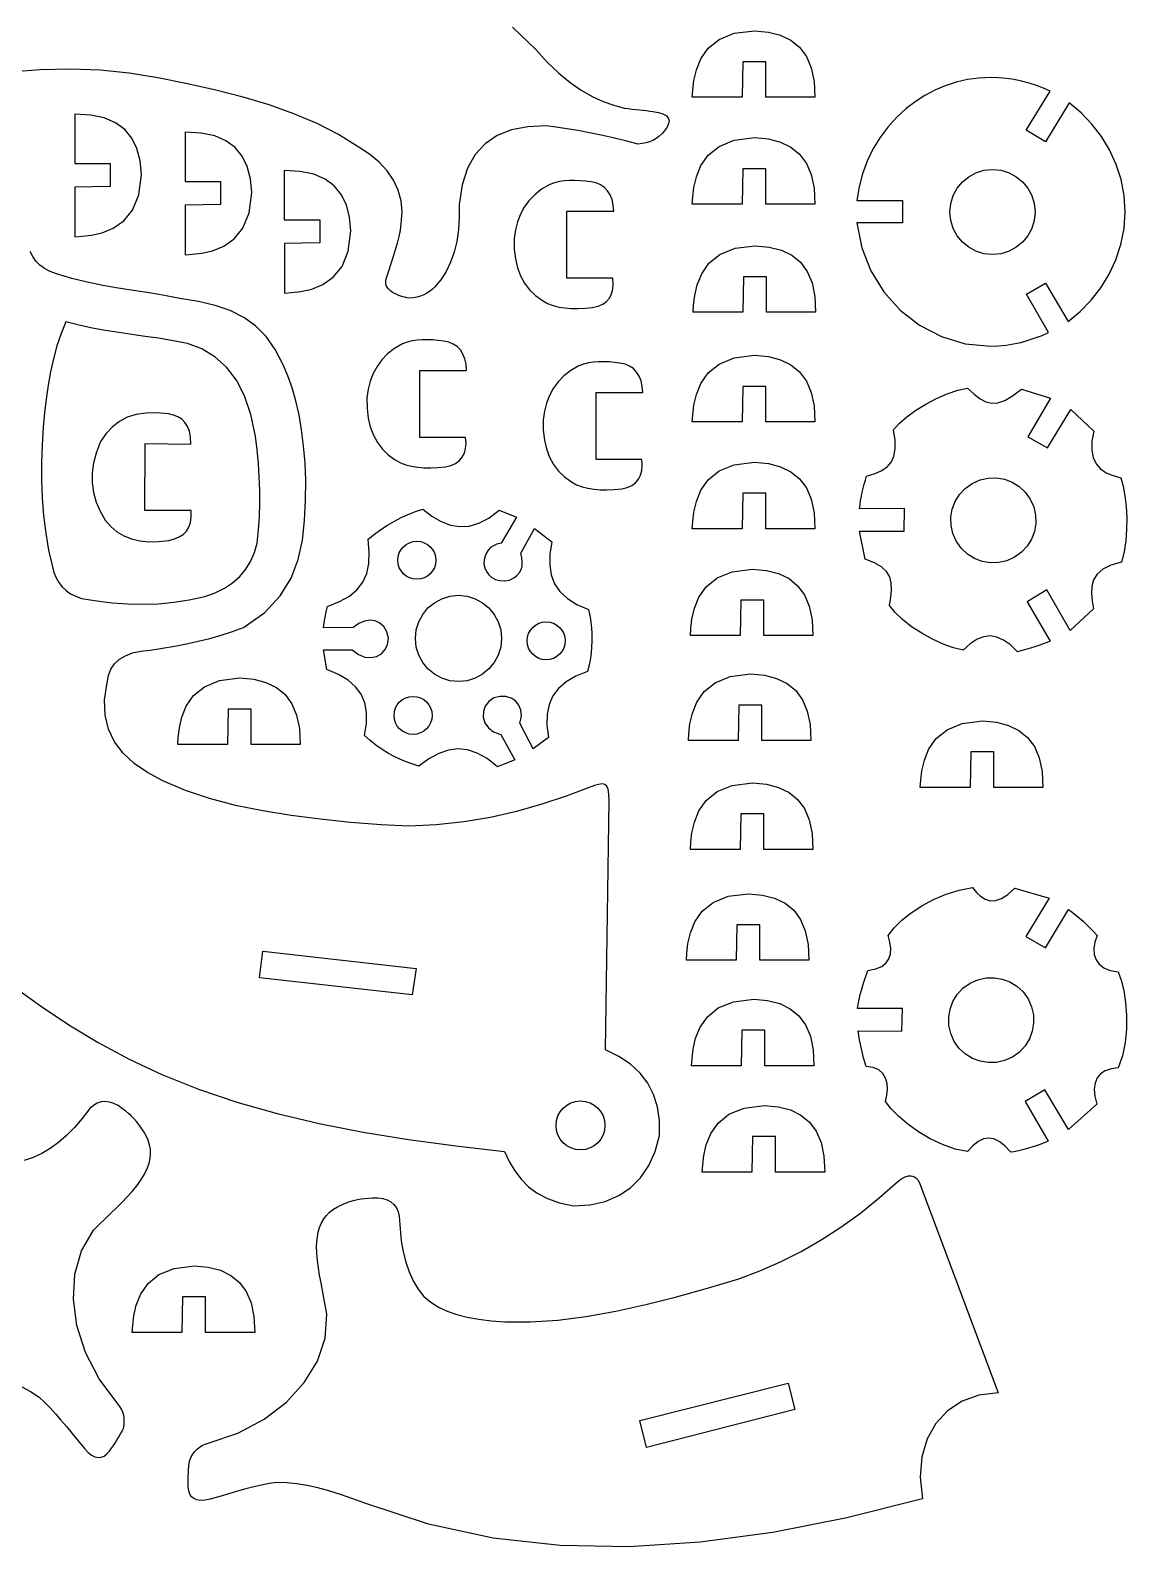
# Model space of a CAD drawing. Extents: x -16 to 199, y -147 to 150.
# Drawn here: x 77.3 to 199.3, y -147.4 to 21.3 of the extents above; entities that cross this region are included whole.
import ezdxf

# ---------------------------------------------------------------- set-up
doc = ezdxf.new("R2010")
doc.units = 0
doc.header["$MEASUREMENT"] = 0
doc.layers.add('CAMADA_1', color=7, linetype='CONTINUOUS')

msp = doc.modelspace()

# ---------------------------------------------------------------- linework, layer by layer
at = {"layer": 'CAMADA_1', "color": 250}
for points in [[(130.94591, 21.70332), (133.53181, 19.21869), (134.8164, 17.78837), (136.08598, 16.5661), (137.34036, 15.53592), (138.57973, 14.68149), (139.80371, 13.98666), (141.01249, 13.43509), (142.20607, 13.01101), (143.38445, 12.69808), (143.81366, 12.63918), (144.23983, 12.58712), (144.65954, 12.53943), (145.06937, 12.49516), (145.46666, 12.45241), (145.84799, 12.40947), (146.21013, 12.36463), (146.54985, 12.31656), (147.18084, 12.217), (147.6775, 12.06861), (148.03945, 11.87082), (148.26669, 11.62363), (148.35903, 11.32628), (148.31647, 10.97915), (148.13863, 10.58129), (147.82532, 10.1327), (147.54298, 9.81312), (147.23822, 9.53344), (146.91047, 9.29347), (146.56011, 9.09359), (146.18733, 8.93361), (145.79175, 8.81334), (145.37356, 8.73316), (144.93257, 8.69288), (143.52353, 9.04799), (142.14793, 9.37707), (140.8071, 9.6786), (139.50199, 9.95068), (138.23374, 10.19217), (137.0033, 10.40117), (135.81162, 10.57635), (134.65984, 10.716), (132.63273, 10.6191), (130.82222, 10.26494), (129.23762, 9.63984), (127.8871, 8.7305), (126.7794, 7.52324), (125.92364, 6.00457), (125.32799, 4.16081), (125.00157, 1.97866), (125.00974, 0.52478), (124.92196, -0.84721), (124.73557, -2.13522), (124.44848, -3.33697), (124.05803, -4.45056), (123.56194, -5.47409), (122.95774, -6.40509), (122.24315, -7.24166), (121.98646, -7.48429), (121.70545, -7.70773), (121.39841, -7.90856), (121.06344, -8.08317), (120.69864, -8.22776), (120.30249, -8.33872), (119.87309, -8.41244), (119.40873, -8.44512), (119.18206, -8.40731), (118.95672, -8.35886), (118.73195, -8.29939), (118.50699, -8.22814), (118.28089, -8.14454), (118.05308, -8.04802), (117.82242, -7.93782), (117.58834, -7.81356), (117.40138, -7.68683), (117.23608, -7.54851), (117.09529, -7.39537), (116.98262, -7.22475), (116.90073, -7.03323), (116.85304, -6.81796), (116.84278, -6.57609), (116.87299, -6.30458), (117.16179, -5.41804), (117.43786, -4.58698), (117.69702, -3.80076), (117.93395, -3.0495), (118.14409, -2.32294), (118.32288, -1.61082), (118.465, -0.90288), (118.56627, -0.18886), (118.65823, 1.13126), (118.53948, 2.38051), (118.21648, 3.55851), (117.69569, 4.66488), (116.98376, 5.69981), (116.08734, 6.66292), (115.01251, 7.55421), (113.7663, 8.37368), (111.57579, 9.73807), (109.18597, 10.96281), (106.61147, 12.05968), (103.86711, 13.04046), (100.96695, 13.91712), (97.92619, 14.70144), (94.75889, 15.40539), (91.48025, 16.04075), (88.29167, 16.56534), (85.04913, 16.89974), (81.74788, 17.03502), (78.38374, 16.96225), (74.95234, 16.6725)], [(75.37984, -84.9965), (78.40673, -87.20069), (81.55199, -89.30703), (84.83747, -91.29652), (88.28559, -93.14978), (91.91801, -94.84781), (95.99465, -96.46927), (100.27611, -97.90624), (104.75897, -99.1724), (109.43943, -100.28086), (114.31426, -101.24511), (119.37966, -102.07883), (124.6324, -102.79513), (130.06868, -103.40769), (130.58548, -104.52508), (131.18531, -105.55716), (131.88945, -106.49519), (132.71956, -107.33005), (133.69711, -108.05262), (134.84357, -108.65378), (136.18041, -109.1246), (137.7291, -109.45577), (139.57989, -109.33569), (141.25759, -108.95493), (142.75555, -108.32071), (144.06693, -107.44101), (145.1847, -106.32343), (146.1024, -104.97595), (146.81319, -103.4056), (147.31004, -101.62055), (147.30016, -99.97211), (147.07805, -98.45458), (146.64371, -97.06796), (145.99733, -95.81263), (145.13891, -94.68821), (144.06826, -93.6947), (142.78557, -92.83229), (141.29065, -92.10098), (141.68737, -64.3492), (141.65982, -63.63062), (141.57508, -63.10964), (141.42631, -62.76422), (141.20686, -62.57213), (140.91008, -62.51152), (140.52894, -62.56016), (140.05717, -62.69658), (139.48774, -62.89836), (136.895, -63.8685), (134.1875, -64.76568), (131.3793, -65.56216), (128.48427, -66.23058), (125.51647, -66.74358), (122.48977, -67.07342), (119.41804, -67.19293), (116.31534, -67.07456), (112.92612, -66.78462), (109.58554, -66.4411), (106.32058, -66.02443), (103.15708, -65.51523), (100.12164, -64.89374), (97.24067, -64.14058), (94.5402, -63.23637), (92.04721, -62.16154), (90.31479, -61.24954), (88.82842, -60.22924), (87.60159, -59.09), (86.6476, -57.82232), (85.97994, -56.41613), (85.61191, -54.86155), (85.55719, -53.14832), (85.82889, -51.26675), (85.97652, -50.44709), (86.25373, -49.73706), (86.65995, -49.134), (87.19575, -48.63525), (87.86056, -48.23796), (88.65495, -47.93966), (89.57835, -47.7375), (90.63133, -47.62882), (92.00503, -47.40025), (93.35232, -47.16199), (94.67548, -46.90663), (95.97717, -46.62619), (97.26005, -46.31345), (98.5264, -45.96062), (99.77907, -45.56029), (101.02034, -45.10467), (103.36399, -43.42564), (105.0947, -41.58568), (106.30804, -39.61329), (107.09901, -37.53697), (107.56299, -35.38484), (107.79517, -33.1854), (107.89074, -30.96715), (107.94527, -28.7584), (107.85464, -26.76948), (107.69922, -24.88867), (107.47882, -23.11616), (107.19363, -21.45157), (106.84346, -19.89528), (106.4285, -18.44691), (105.94875, -17.10665), (105.40421, -15.87469), (104.52907, -14.15462), (103.51542, -12.72202), (102.35224, -11.54687), (101.02946, -10.59915), (99.53625, -9.84865), (97.86235, -9.26535), (95.99731, -8.81923), (93.93049, -8.48027), (92.21251, -8.16259), (90.49453, -7.88006), (88.77655, -7.6114), (87.05857, -7.3359), (85.34059, -7.03228), (83.62261, -6.67926), (81.90482, -6.25632), (80.18684, -5.74199), (79.48346, -5.48663), (78.86976, -5.16534), (78.34365, -4.77945), (77.90342, -4.33029), (77.54679, -3.81957), (77.27186, -3.24881)], [(76.33554, -129.58), (77.32183, -130.13233), (78.25549, -130.75002), (78.88648, -131.32211), (79.49524, -131.936), (80.09298, -132.59112), (80.69072, -133.28709), (81.29967, -134.02391), (81.93104, -134.80082), (82.59566, -135.61763), (83.30474, -136.47415), (83.71514, -136.89652), (84.10445, -137.19919), (84.47438, -137.38634), (84.82664, -137.46196), (85.16351, -137.4308), (85.48651, -137.29685), (85.79735, -137.06429), (86.09831, -136.73787), (86.31567, -136.43121), (86.53303, -136.11581), (86.74697, -135.79509), (86.95369, -135.47209), (87.14958, -135.15004), (87.33141, -134.83236), (87.49519, -134.52209), (87.6375, -134.22246), (87.71046, -133.82194), (87.74086, -133.44118), (87.7287, -133.07866), (87.67341, -132.73305), (87.57518, -132.40283), (87.43344, -132.08686), (87.248, -131.78362), (87.01867, -131.49178), (87.01867, -131.49178), (87.01867, -131.49178), (84.95261, -128.69156), (83.4347, -125.76157), (82.47273, -122.7875), (82.07354, -119.85542), (82.24511, -117.05121), (82.99428, -114.46094), (84.32865, -112.17049), (86.25563, -110.26593), (86.86895, -109.66591), (87.47296, -109.06703), (88.05759, -108.46435), (88.61277, -107.8535), (89.12824, -107.22954), (89.59374, -106.5881), (89.9992, -105.92462), (90.33436, -105.23435), (90.51486, -104.69095), (90.62658, -104.16655), (90.66971, -103.65583), (90.6452, -103.15404), (90.55324, -102.65567), (90.3944, -102.15597), (90.16906, -101.64962), (89.87798, -101.13149), (89.63041, -100.75966), (89.37087, -100.4055), (89.09898, -100.06882), (88.81512, -99.74962), (88.5191, -99.4479), (88.21092, -99.16385), (87.89039, -98.89728), (87.55789, -98.64838), (87.05591, -98.30619), (86.56191, -98.0571), (86.07874, -97.90301), (85.60868, -97.84563), (85.15477, -97.88705), (84.71948, -98.02898), (84.30566, -98.27313), (83.91578, -98.62159), (83.0585, -99.7272), (82.1921, -100.72926), (81.31297, -101.62511), (80.4175, -102.41209), (79.50208, -103.08716), (78.56272, -103.64785), (77.59619, -104.0915), (76.59869, -104.41526)]]:
    msp.add_lwpolyline(points, dxfattribs=at)
for points in [[(156.48552, 13.89907), (150.95063, 13.89907), (151.00782, 14.69289), (151.12999, 15.74397), (151.40036, 16.94268), (151.90139, 18.17882), (152.71611, 19.34276), (153.92717, 20.32449), (155.61722, 21.01438), (157.86929, 21.30204), (159.4119, 21.15384), (160.76812, 20.80272), (161.93073, 20.23918), (162.89251, 19.45353), (163.64548, 18.43608), (164.18299, 17.17695), (164.49744, 15.66683), (164.58142, 13.89565), (159.11455, 13.89565), (159.11455, 17.84271), (156.55468, 17.84271), (156.48552, 13.89907), (156.48552, 13.89907)], [(174.76276, 12.63899), (173.68014, 11.64472), (172.69518, 10.55165), (171.81586, 9.36909), (171.04997, 8.1054), (170.40511, 6.7697), (169.88926, 5.37073), (169.51002, 3.91761), (169.27556, 2.4187), (174.34723, 2.4187), (174.34723, -0.08303), (169.27556, -0.08303), (169.80547, -2.84829), (170.81684, -5.42355), (172.25913, -7.75371), (174.08218, -9.78386), (176.23545, -11.45871), (178.66821, -12.72316), (181.33011, -13.5223), (184.17061, -13.80103), (185.01649, -13.77196), (185.85838, -13.68817), (186.69229, -13.55365), (187.51442, -13.37296), (188.32059, -13.15009), (189.107, -12.8896), (189.86966, -12.59567), (190.60439, -12.27267), (188.13268, -8.01439), (190.24358, -6.79364), (192.77704, -11.04717), (194.12015, -9.94631), (195.34128, -8.69307), (196.42257, -7.30341), (197.34673, -5.79253), (198.09609, -4.1762), (198.65317, -2.47038), (199.0003, -0.69027), (199.12, 1.14817), (199.00372, 2.97388), (198.66609, 4.74012), (198.12326, 6.43188), (197.39119, 8.03472), (196.48641, 9.53382), (195.42488, 10.91455), (194.22275, 12.16209), (192.89636, 13.26181), (190.25479, 8.93247), (188.119, 10.23568), (190.76038, 14.56502), (190.01349, 14.89638), (189.23354, 15.19468), (188.42642, 15.45631), (187.59745, 15.67804), (186.75195, 15.85645), (185.89543, 15.98793), (185.03321, 16.06944), (184.17061, 16.09737), (182.8503, 16.03695), (181.56115, 15.85911), (180.30867, 15.56955), (179.09742, 15.17378), (177.93215, 14.67731), (176.81818, 14.08565), (175.76007, 13.40431), (174.76276, 12.63899), (174.76276, 12.63899)], [(82.23523, 3.90659), (82.23523, -1.6283), (83.02886, -1.57111), (84.08013, -1.44875), (85.27865, -1.17838), (86.51498, -0.67735), (87.67892, 0.13718), (88.66065, 1.34824), (89.35035, 3.03829), (89.6382, 5.29017), (89.48981, 6.83278), (89.13869, 8.18919), (88.57515, 9.3518), (87.7895, 10.31339), (86.77205, 11.06655), (85.51311, 11.60406), (84.0028, 11.91851), (82.23181, 12.00249), (82.23181, 6.53562), (86.17887, 6.53562), (86.17887, 3.97575), (82.23523, 3.90659), (82.23523, 3.90659)], [(94.52044, 1.90076), (94.52044, -3.63394), (95.31426, -3.57675), (96.36534, -3.45458), (97.56405, -3.18421), (98.80019, -2.68299), (99.96413, -1.86846), (100.94586, -0.6574), (101.63556, 1.03246), (101.92341, 3.28453), (101.77502, 4.82714), (101.42409, 6.18336), (100.86055, 7.34616), (100.07471, 8.30775), (99.05726, 9.06091), (97.79832, 9.59842), (96.28801, 9.91268), (94.51702, 9.99666), (94.51702, 4.52979), (98.46408, 4.52979), (98.46408, 1.96992), (94.52044, 1.90076), (94.52044, 1.90076)], [(156.48552, 2.00602), (150.95063, 2.00602), (151.00782, 2.79965), (151.12999, 3.85092), (151.40036, 5.04944), (151.90139, 6.28577), (152.71611, 7.44952), (153.92717, 8.43144), (155.61722, 9.12114), (157.86929, 9.40899), (159.4119, 9.2606), (160.76812, 8.90948), (161.93073, 8.34594), (162.89251, 7.56029), (163.64548, 6.54284), (164.18299, 5.2839), (164.49744, 3.77359), (164.58142, 2.00241), (159.11455, 2.00241), (159.11455, 5.94966), (156.55468, 5.94966), (156.48552, 2.00602), (156.48552, 2.00602)], [(105.55203, -2.36132), (105.55203, -7.89621), (106.34585, -7.83902), (107.39693, -7.71666), (108.59564, -7.44648), (109.83178, -6.94526), (110.99572, -6.13054), (111.97745, -4.91967), (112.66715, -3.22962), (112.955, -0.97755), (112.80661, 0.56487), (112.45568, 1.92128), (111.89214, 3.08389), (111.10649, 4.04548), (110.08904, 4.79864), (108.82991, 5.33615), (107.3196, 5.6506), (105.54861, 5.73439), (105.54861, 0.26771), (109.49567, 0.26771), (109.49567, -2.29216), (105.55203, -2.36132), (105.55203, -2.36132)], [(184.357, 5.86492), (185.31137, 5.76878), (186.20038, 5.49271), (187.00484, 5.05609), (187.70575, 4.47773), (188.28411, 3.77663), (188.72073, 2.97217), (188.9968, 2.08335), (189.09294, 1.12898), (188.9968, 0.17461), (188.72073, -0.71402), (188.28411, -1.51848), (187.70575, -2.21958), (187.00484, -2.79775), (186.20038, -3.23456), (185.31137, -3.51063), (184.357, -3.60677), (183.40263, -3.51063), (182.51362, -3.23456), (181.70916, -2.79775), (181.00825, -2.21958), (180.42989, -1.51848), (179.99327, -0.71402), (179.7172, 0.17461), (179.62106, 1.12898), (179.7172, 2.08335), (179.99327, 2.97217), (180.42989, 3.77663), (181.00825, 4.47773), (181.70916, 5.05609), (182.51362, 5.49271), (183.40263, 5.76878), (184.357, 5.86492), (184.357, 5.86492)], [(142.10575, -6.24872), (137.00235, -6.24872), (137.00235, 1.20745), (142.20911, 1.22265), (142.15002, 1.89962), (142.01569, 2.5061), (141.8065, 3.03886), (141.5234, 3.49429), (141.16715, 3.86935), (140.73813, 4.16005), (140.2371, 4.36335), (139.66501, 4.47583), (139.05321, 4.55544), (138.45262, 4.61187), (137.86286, 4.64037), (137.28412, 4.63619), (136.7164, 4.5942), (136.1597, 4.51003), (135.61402, 4.37874), (135.07917, 4.1952), (134.18503, 3.6594), (133.41952, 3.05653), (132.77542, 2.38944), (132.24475, 1.66117), (131.82067, 0.87419), (131.49539, 0.03135), (131.26131, -0.8645), (131.11102, -1.81108), (131.13344, -2.98927), (131.26188, -4.07531), (131.49691, -5.07091), (131.83796, -5.97702), (132.2856, -6.79497), (132.83926, -7.52666), (133.49932, -8.17285), (134.26559, -8.73544), (134.84262, -9.04381), (135.44815, -9.27846), (136.0856, -9.44585), (136.75801, -9.55206), (137.46842, -9.60336), (138.22006, -9.60583), (139.01578, -9.56574), (139.85881, -9.48917), (140.467, -9.35389), (140.98152, -9.13121), (141.40256, -8.82626), (141.73012, -8.44436), (141.9642, -7.99045), (142.1048, -7.46985), (142.15192, -6.8875), (142.10575, -6.24872), (142.10575, -6.24872)], [(156.57577, -10.02497), (151.04088, -10.02497), (151.09807, -9.23115), (151.22024, -8.18007), (151.49061, -6.98136), (151.99183, -5.74522), (152.80636, -4.58128), (154.01742, -3.59955), (155.70747, -2.90966), (157.95954, -2.622), (159.50215, -2.7702), (160.85837, -3.12132), (162.02117, -3.68486), (162.98276, -4.47051), (163.73592, -5.48796), (164.27343, -6.74709), (164.58769, -8.25721), (164.67167, -10.02839), (159.2048, -10.02839), (159.2048, -6.08133), (156.64493, -6.08133), (156.57577, -10.02497), (156.57577, -10.02497)], [(79.74129, -38.35511), (79.9178, -38.99636), (80.15929, -39.58023), (80.46557, -40.10634), (80.83664, -40.57469), (81.27269, -40.98547), (81.77353, -41.33868), (82.33935, -41.63413), (82.96996, -41.87201), (84.68528, -42.14048), (86.40041, -42.3415), (88.11554, -42.46652), (89.83086, -42.50642), (91.54618, -42.45265), (93.26131, -42.29647), (94.97663, -42.02895), (96.69195, -41.64135), (97.84867, -41.22943), (98.88284, -40.72156), (99.79465, -40.11869), (100.58372, -39.42158), (101.25043, -38.6308), (101.7944, -37.74692), (102.2162, -36.7707), (102.51526, -35.7029), (102.67809, -34.24351), (102.78012, -32.7769), (102.82534, -31.30307), (102.81793, -29.82202), (102.76169, -28.33375), (102.66118, -26.83826), (102.51982, -25.33574), (102.34217, -23.82581), (101.83487, -21.40977), (101.12199, -19.33098), (100.21208, -17.57519), (99.1135, -16.12891), (97.8348, -14.97789), (96.38434, -14.10864), (94.77048, -13.5071), (93.00196, -13.15959), (91.53174, -12.91905), (90.06152, -12.70549), (88.5913, -12.50295), (87.12108, -12.29471), (85.65086, -12.065), (84.18064, -11.79748), (82.71042, -11.47581), (81.2402, -11.08403), (80.70649, -12.40092), (80.25125, -13.77329), (79.86669, -15.19449), (79.54483, -16.65768), (79.27826, -18.1564), (79.059, -19.68343), (78.87926, -21.2325), (78.73125, -22.79677), (78.5954, -24.76118), (78.52643, -26.73794), (78.52795, -28.71831), (78.60433, -30.69317), (78.75975, -32.65321), (78.99839, -34.58969), (79.32405, -36.4933), (79.74129, -38.35511), (79.74129, -38.35511)], [(125.72414, -23.96774), (120.62074, -23.96774), (120.62074, -16.51138), (125.8275, -16.49599), (125.76841, -15.81921), (125.63389, -15.21273), (125.42489, -14.67997), (125.14179, -14.22435), (124.78535, -13.84948), (124.35652, -13.55859), (123.85549, -13.35529), (123.2834, -13.243), (122.6716, -13.16339), (122.07101, -13.10696), (121.48125, -13.07846), (120.90251, -13.08264), (120.33479, -13.12444), (119.77809, -13.20861), (119.23222, -13.34009), (118.69756, -13.52344), (117.80342, -14.05943), (117.03791, -14.6623), (116.39362, -15.3292), (115.86314, -16.05766), (115.43906, -16.84464), (115.11359, -17.68748), (114.87951, -18.58352), (114.72941, -19.52991), (114.75164, -20.7081), (114.88027, -21.79433), (115.1153, -22.78974), (115.45635, -23.69585), (115.9038, -24.51399), (116.45765, -25.24549), (117.11771, -25.89187), (117.88398, -26.45446), (118.46082, -26.76264), (119.06654, -26.99748), (119.70399, -27.16487), (120.3764, -27.27108), (121.08681, -27.32238), (121.83845, -27.32485), (122.63417, -27.28476), (123.4772, -27.208), (124.0852, -27.07291), (124.59972, -26.85023), (125.02076, -26.54528), (125.34832, -26.16319), (125.58259, -25.70928), (125.72319, -25.18868), (125.77031, -24.60633), (125.72414, -23.96774), (125.72414, -23.96774)], [(156.48552, -22.22069), (150.95063, -22.22069), (151.00782, -21.42687), (151.12999, -20.37579), (151.40036, -19.17708), (151.90139, -17.94094), (152.71611, -16.777), (153.92717, -15.79527), (155.61722, -15.10557), (157.86929, -14.81772), (159.4119, -14.96611), (160.76812, -15.31704), (161.93073, -15.88058), (162.89251, -16.66642), (163.64548, -17.68387), (164.18299, -18.94281), (164.49744, -20.45312), (164.58142, -22.22411), (159.11455, -22.22411), (159.11455, -18.27705), (156.55468, -18.27705), (156.48552, -22.22069), (156.48552, -22.22069)], [(145.33765, -26.41931), (140.23406, -26.41931), (140.23406, -18.96295), (145.44082, -18.94775), (145.38173, -18.27078), (145.2474, -17.6643), (145.0384, -17.13154), (144.7553, -16.67611), (144.39886, -16.30105), (143.96984, -16.01035), (143.469, -15.80705), (142.89672, -15.69457), (142.28511, -15.61496), (141.68433, -15.55853), (141.09457, -15.53003), (140.51583, -15.5344), (139.94811, -15.5762), (139.39141, -15.66037), (138.84573, -15.79185), (138.31107, -15.9752), (137.41674, -16.511), (136.65142, -17.11387), (136.00713, -17.78096), (135.47665, -18.50923), (135.05238, -19.29621), (134.7271, -20.13905), (134.49302, -21.03509), (134.34273, -21.98167), (134.36515, -23.15986), (134.49378, -24.2459), (134.72862, -25.2415), (135.06986, -26.14761), (135.51731, -26.96575), (136.07097, -27.69725), (136.73103, -28.34363), (137.49749, -28.90603), (138.07433, -29.2144), (138.67986, -29.44905), (139.3175, -29.61644), (139.98991, -29.72284), (140.70032, -29.77395), (141.45177, -29.77642), (142.24749, -29.73633), (143.09071, -29.65976), (143.69871, -29.52448), (144.21323, -29.3018), (144.63427, -28.99704), (144.96183, -28.61495), (145.19591, -28.16104), (145.33651, -27.64044), (145.38382, -27.05809), (145.33765, -26.41931), (145.33765, -26.41931)], [(190.41477, -40.92847), (188.22502, -42.24118), (190.77406, -46.62505), (190.43187, -46.76755), (189.99487, -46.93076), (189.4946, -47.10461), (188.9626, -47.27979), (188.4306, -47.44623), (187.93033, -47.59424), (187.49333, -47.71413), (187.15114, -47.79621), (186.34554, -47.04286), (185.57984, -46.49965), (184.84074, -46.1662), (184.11456, -46.04213), (183.38819, -46.12649), (182.64795, -46.4189), (181.88073, -46.91879), (181.07304, -47.62578), (180.01626, -47.38353), (178.86277, -46.96876), (177.66615, -46.41358), (176.4796, -45.75048), (175.35632, -45.01233), (174.34989, -44.23124), (173.51313, -43.44008), (172.89981, -42.67096), (173.05656, -41.73768), (173.13123, -40.89541), (173.09399, -40.13978), (172.91482, -39.46604), (172.56351, -38.86982), (172.01023, -38.34618), (171.22477, -37.89056), (170.17749, -37.49878), (169.55733, -34.3767), (174.52298, -34.39532), (174.57428, -31.87763), (169.56094, -31.88846), (169.61414, -31.4222), (169.68045, -30.9605), (169.75949, -30.50298), (169.85164, -30.04983), (169.95671, -29.60086), (170.0747, -29.15645), (170.2058, -28.71622), (170.34982, -28.28036), (171.28139, -27.97161), (172.04804, -27.61745), (172.65243, -27.19204), (173.09779, -26.66973), (173.38678, -26.02506), (173.52263, -25.23238), (173.508, -24.26604), (173.34612, -23.10039), (173.98281, -22.38789), (174.82527, -21.65487), (175.82676, -20.93059), (176.94073, -20.2445), (178.12063, -19.62586), (179.31972, -19.10393), (180.49145, -18.70797), (181.58927, -18.46762), (182.31165, -19.13927), (182.97684, -19.65455), (183.61752, -19.9975), (184.26637, -20.15254), (184.95569, -20.10352), (185.71816, -19.83486), (186.58646, -19.33079), (187.59327, -18.57573), (190.82308, -19.60097), (188.28848, -23.87958), (190.49153, -25.11895), (193.06907, -20.8468), (195.64528, -23.24137), (195.42602, -24.38422), (195.40379, -25.36424), (195.5651, -26.19226), (195.89627, -26.87968), (196.38343, -27.43714), (197.01309, -27.87547), (197.77119, -28.20569), (198.64443, -28.43882), (198.88763, -29.37039), (199.08162, -30.45035), (199.21747, -31.63899), (199.28625, -32.89698), (199.27941, -34.1848), (199.18764, -35.46274), (199.00239, -36.69166), (198.71454, -37.83166), (197.50804, -38.17157), (196.61504, -38.61636), (195.99583, -39.15805), (195.61051, -39.78828), (195.41937, -40.49926), (195.38251, -41.28301), (195.46003, -42.13117), (195.61184, -43.03576), (193.0077, -45.42539), (190.41477, -40.92847), (190.41477, -40.92847)], [(95.17727, -32.09499), (90.01269, -32.0967), (90.06152, -24.63293), (95.13528, -24.69069), (95.11134, -23.92328), (94.99164, -23.27272), (94.7834, -22.73046), (94.49327, -22.28833), (94.12866, -21.93721), (93.69603, -21.66912), (93.20298, -21.47513), (92.65616, -21.34669), (91.32939, -21.22034), (90.1284, -21.23915), (89.04483, -21.40331), (88.07051, -21.71282), (87.19746, -22.1673), (86.41732, -22.76713), (85.72192, -23.51212), (85.10328, -24.40246), (84.63303, -25.60193), (84.32276, -26.77043), (84.16886, -27.90834), (84.16772, -29.01661), (84.31611, -30.09581), (84.61023, -31.1467), (85.04666, -32.16985), (85.62217, -33.16602), (86.2391, -33.86275), (86.92937, -34.44282), (87.69488, -34.90509), (88.53734, -35.24842), (89.45846, -35.47148), (90.46052, -35.57275), (91.54485, -35.55147), (92.71373, -35.40593), (93.33389, -35.24785), (93.86494, -35.02878), (94.3065, -34.74264), (94.65914, -34.38335), (94.92248, -33.94502), (95.09652, -33.42157), (95.18145, -32.80692), (95.17727, -32.09499), (95.17727, -32.09499)], [(156.48552, -34.11393), (150.95063, -34.11393), (151.00782, -33.32011), (151.12999, -32.26903), (151.40036, -31.07032), (151.90139, -29.83418), (152.71611, -28.67024), (153.92717, -27.68851), (155.61722, -26.99862), (157.86929, -26.71096), (159.4119, -26.85935), (160.76812, -27.21028), (161.93073, -27.77382), (162.89251, -28.55947), (163.64548, -29.57692), (164.18299, -30.83605), (164.49744, -32.34617), (164.58142, -34.11735), (159.11455, -34.11735), (159.11455, -30.17029), (156.55468, -30.17029), (156.48552, -34.11393), (156.48552, -34.11393)], [(180.34477, -35.53361), (179.95261, -34.65809), (179.74912, -33.74989), (179.72689, -32.83466), (179.87927, -31.93881), (180.19885, -31.08818), (180.67879, -30.30861), (181.31187, -29.62651), (182.09144, -29.06772), (182.96677, -28.67556), (183.87516, -28.47207), (184.7902, -28.44984), (185.68605, -28.60203), (186.53687, -28.92161), (187.31625, -29.40155), (187.99835, -30.03482), (188.55733, -30.81439), (188.94949, -31.68972), (189.15298, -32.59811), (189.17521, -33.51315), (189.02283, -34.409), (188.70325, -35.25982), (188.22331, -36.0392), (187.59023, -36.7213), (186.81066, -37.28028), (185.93533, -37.67225), (185.02694, -37.87574), (184.1119, -37.89797), (183.21605, -37.74578), (182.36523, -37.4262), (181.58585, -36.94626), (180.90375, -36.31299), (180.34477, -35.53361), (180.34477, -35.53361)], [(113.20789, -45.09992), (109.91443, -45.14837), (109.98568, -44.54968), (110.08087, -43.95137), (110.19962, -43.35287), (110.34212, -42.75437), (111.68922, -42.21933), (112.78742, -41.60297), (113.64964, -40.88895), (114.28842, -40.06036), (114.71687, -39.10048), (114.94734, -37.99278), (114.99313, -36.72054), (114.86659, -35.26704), (115.5789, -34.71224), (116.30356, -34.19449), (117.04095, -33.71531), (117.7924, -33.27641), (118.55886, -32.87893), (119.34071, -32.52439), (120.13947, -32.21412), (120.95571, -31.94983), (121.98038, -32.72617), (123.00087, -33.31707), (124.02478, -33.70619), (125.05914, -33.87738), (126.11174, -33.81449), (127.1898, -33.50137), (128.30054, -32.92168), (129.45156, -32.05927), (131.36752, -32.83789), (129.67405, -35.70366), (129.21349, -35.82944), (128.82152, -36.00044), (128.49567, -36.21818), (128.23347, -36.48361), (128.03226, -36.79825), (127.88938, -37.16343), (127.80255, -37.5801), (127.76892, -38.04997), (127.86449, -38.47804), (128.04366, -38.87723), (128.30206, -39.23234), (128.63456, -39.52836), (129.03679, -39.75009), (129.50362, -39.88252), (130.03068, -39.91064), (130.61284, -39.81906), (131.07283, -39.58308), (131.4382, -39.31062), (131.71294, -39.00035), (131.90123, -38.65094), (132.00687, -38.26144), (132.03385, -37.83033), (131.98635, -37.35685), (131.86798, -36.83948), (133.39501, -34.08334), (135.32218, -35.57199), (135.10501, -36.93372), (135.07784, -38.16036), (135.2496, -39.25913), (135.62941, -40.2382), (136.22563, -41.10517), (137.04738, -41.86783), (138.10359, -42.53416), (139.403, -43.11176), (139.56678, -43.94282), (139.68344, -44.79098), (139.75165, -45.65206), (139.76894, -46.52207), (139.7336, -47.39626), (139.64411, -48.27064), (139.49838, -49.14065), (139.2947, -50.0023), (137.98826, -50.52328), (136.91153, -51.1461), (136.05881, -51.87608), (135.42459, -52.71892), (135.00298, -53.67994), (134.78866, -54.76427), (134.77574, -55.9778), (134.95871, -57.32585), (133.25289, -58.60531), (131.76994, -55.75208), (131.92574, -54.97536), (131.87463, -54.29744), (131.64644, -53.72896), (131.27043, -53.28132), (130.77643, -52.96554), (130.1937, -52.79264), (129.55207, -52.77364), (128.88061, -52.91975), (128.307, -53.32635), (127.91446, -53.85189), (127.70774, -54.45153), (127.69216, -55.08138), (127.87209, -55.69717), (128.25304, -56.25425), (128.83938, -56.70854), (129.63643, -57.01577), (131.19139, -59.81371), (129.2722, -60.59556), (128.12536, -59.69572), (127.01595, -59.07385), (125.93314, -58.71817), (124.86572, -58.61709), (123.80267, -58.75883), (122.73297, -59.1318), (121.6456, -59.72422), (120.52935, -60.5245), (119.61374, -60.24235), (118.7481, -59.91517), (117.93015, -59.54505), (117.15818, -59.13351), (116.42991, -58.68283), (115.74344, -58.19453), (115.09668, -57.67051), (114.48735, -57.11267), (114.68989, -55.77431), (114.69616, -54.56895), (114.50065, -53.49032), (114.09766, -52.53234), (113.48111, -51.6895), (112.64568, -50.95534), (111.58548, -50.32416), (110.29462, -49.79026), (109.90436, -47.58778), (113.11308, -47.58512), (113.80981, -48.10648), (114.51148, -48.38844), (115.18807, -48.45323), (115.80937, -48.32251), (116.34517, -48.0187), (116.76526, -47.56346), (117.03981, -46.97883), (117.13823, -46.28704), (116.94329, -45.56846), (116.61611, -45.00606), (116.17987, -44.60326), (115.65927, -44.36348), (115.07768, -44.28995), (114.45942, -44.38609), (113.82805, -44.65494), (113.20789, -45.09992), (113.20789, -45.09992)], [(120.29698, -35.50511), (120.72372, -35.54824), (121.1212, -35.67174), (121.48087, -35.86687), (121.79437, -36.12565), (122.05296, -36.43896), (122.24809, -36.79882), (122.37159, -37.1963), (122.41472, -37.62304), (122.37159, -38.04978), (122.24809, -38.44726), (122.05296, -38.80712), (121.79437, -39.12043), (121.48087, -39.37902), (121.1212, -39.57434), (120.72372, -39.69784), (120.29698, -39.74078), (119.87024, -39.69784), (119.47276, -39.57434), (119.11309, -39.37902), (118.79978, -39.12043), (118.54119, -38.80712), (118.34587, -38.44726), (118.22237, -38.04978), (118.17943, -37.62304), (118.22237, -37.1963), (118.34587, -36.79882), (118.54119, -36.43896), (118.79978, -36.12565), (119.11309, -35.86687), (119.47276, -35.67174), (119.87024, -35.54824), (120.29698, -35.50511), (120.29698, -35.50511)], [(156.26531, -46.00698), (150.73042, -46.00698), (150.78742, -45.21335), (150.90978, -44.16208), (151.18015, -42.96356), (151.68118, -41.72723), (152.4959, -40.56348), (153.70696, -39.58156), (155.39701, -38.89186), (157.64908, -38.60401), (159.19169, -38.7524), (160.54791, -39.10352), (161.71052, -39.66706), (162.67211, -40.45271), (163.42527, -41.47016), (163.96278, -42.7291), (164.27723, -44.23941), (164.36121, -46.01059), (158.89434, -46.01059), (158.89434, -42.06334), (156.33447, -42.06334), (156.26531, -46.00698), (156.26531, -46.00698)], [(124.92747, -41.52393), (125.89419, -41.62159), (126.79479, -41.90108), (127.6097, -42.34359), (128.31973, -42.92936), (128.90569, -43.63958), (129.3482, -44.45449), (129.62769, -45.35509), (129.72516, -46.32181), (129.62769, -47.28853), (129.3482, -48.18913), (128.90569, -49.00404), (128.31973, -49.71407), (127.6097, -50.30003), (126.79479, -50.74254), (125.89419, -51.02203), (124.92747, -51.1195), (123.96056, -51.02203), (123.06015, -50.74254), (122.24505, -50.30003), (121.53502, -49.71407), (120.94925, -49.00404), (120.50674, -48.18913), (120.22725, -47.28853), (120.12978, -46.32181), (120.22725, -45.35509), (120.50674, -44.45449), (120.94925, -43.63958), (121.53502, -42.92936), (122.24505, -42.34359), (123.06015, -41.90108), (123.96056, -41.62159), (124.92747, -41.52393), (124.92747, -41.52393)], [(134.68416, -44.46646), (135.1109, -44.50959), (135.50838, -44.6329), (135.86805, -44.82822), (136.18136, -45.08681), (136.44014, -45.40031), (136.63527, -45.75998), (136.75877, -46.15746), (136.80171, -46.58439), (136.75877, -47.01113), (136.63527, -47.40861), (136.44014, -47.76828), (136.18136, -48.08178), (135.86805, -48.34037), (135.50838, -48.53569), (135.1109, -48.65919), (134.68416, -48.70213), (134.25742, -48.65919), (133.85994, -48.53569), (133.50027, -48.34037), (133.18677, -48.08178), (132.92818, -47.76828), (132.73305, -47.40861), (132.60955, -47.01113), (132.56661, -46.58439), (132.60955, -46.15746), (132.73305, -45.75998), (132.92818, -45.40031), (133.18677, -45.08681), (133.50027, -44.82822), (133.85994, -44.6329), (134.25742, -44.50959), (134.68416, -44.46646), (134.68416, -44.46646)], [(156.0451, -57.68001), (150.51002, -57.68001), (150.56721, -56.88619), (150.68957, -55.83511), (150.95994, -54.6364), (151.46097, -53.40026), (152.27569, -52.23632), (153.48675, -51.25459), (155.1768, -50.56489), (157.42868, -50.27704), (158.97129, -50.42543), (160.3277, -50.77636), (161.49031, -51.3399), (162.4519, -52.12555), (163.20506, -53.143), (163.74257, -54.40213), (164.05702, -55.91244), (164.141, -57.68343), (158.67413, -57.68343), (158.67413, -53.73637), (156.11426, -53.73637), (156.0451, -57.68001), (156.0451, -57.68001)], [(99.22199, -58.12043), (93.6871, -58.12043), (93.74429, -57.3268), (93.86665, -56.27553), (94.13683, -55.07701), (94.63805, -53.84068), (95.45277, -52.67674), (96.66364, -51.69501), (98.35369, -51.00531), (100.60576, -50.71746), (102.14837, -50.86585), (103.50478, -51.21697), (104.66739, -51.78051), (105.62898, -52.56616), (106.38214, -53.58361), (106.91965, -54.84255), (107.2341, -56.35286), (107.31789, -58.12385), (101.85121, -58.12385), (101.85121, -54.17679), (99.29115, -54.17679), (99.22199, -58.12043), (99.22199, -58.12043)], [(119.87689, -52.76281), (120.30363, -52.80575), (120.70111, -52.92925), (121.06097, -53.12438), (121.37428, -53.38316), (121.63287, -53.69647), (121.82819, -54.05633), (121.9515, -54.45381), (121.99463, -54.88055), (121.9515, -55.30729), (121.82819, -55.70477), (121.63287, -56.06463), (121.37428, -56.37794), (121.06097, -56.63653), (120.70111, -56.83185), (120.30363, -56.95535), (119.87689, -56.99829), (119.45015, -56.95535), (119.05267, -56.83185), (118.693, -56.63653), (118.37969, -56.37794), (118.1211, -56.06463), (117.92578, -55.70477), (117.80228, -55.30729), (117.75934, -54.88055), (117.80228, -54.45381), (117.92578, -54.05633), (118.1211, -53.69647), (118.37969, -53.38316), (118.693, -53.12438), (119.05267, -52.92925), (119.45015, -52.80575), (119.87689, -52.76281), (119.87689, -52.76281)], [(181.85717, -62.89893), (176.32228, -62.89893), (176.37947, -62.1053), (176.50183, -61.05403), (176.77201, -59.85551), (177.27323, -58.61918), (178.08795, -57.45524), (179.29882, -56.47351), (180.98887, -55.78381), (183.24094, -55.49596), (184.78355, -55.64435), (186.13977, -55.99547), (187.30257, -56.55901), (188.26416, -57.34466), (189.01732, -58.36211), (189.55483, -59.62105), (189.86928, -61.13136), (189.95307, -62.90235), (184.48639, -62.90235), (184.48639, -58.95529), (181.92633, -58.95529), (181.85717, -62.89893), (181.85717, -62.89893)], [(156.26531, -69.79346), (150.73042, -69.79346), (150.78742, -68.99964), (150.90978, -67.94856), (151.18015, -66.74985), (151.68118, -65.51371), (152.4959, -64.34977), (153.70696, -63.36804), (155.39701, -62.67815), (157.64908, -62.39049), (159.19169, -62.53869), (160.54791, -62.88981), (161.71052, -63.45335), (162.67211, -64.239), (163.42527, -65.25645), (163.96278, -66.51558), (164.27723, -68.0257), (164.36121, -69.79688), (158.89434, -69.79688), (158.89434, -65.84982), (156.33447, -65.84982), (156.26531, -69.79346), (156.26531, -69.79346)], [(190.17499, -96.54926), (187.98505, -97.86197), (190.53409, -102.24565), (190.1691, -102.42197), (189.67149, -102.6171), (189.08572, -102.81907), (188.45568, -103.01496), (187.82564, -103.19299), (187.23968, -103.34024), (186.74207, -103.44455), (186.37689, -103.49338), (185.73241, -102.78924), (185.11187, -102.29467), (184.50938, -102.00397), (183.91924, -101.91106), (183.33613, -102.00986), (182.75416, -102.29486), (182.16782, -102.75998), (181.57141, -103.39914), (180.18783, -103.13086), (178.79114, -102.64674), (177.42219, -101.99371), (176.12202, -101.2187), (174.93186, -100.36826), (173.89256, -99.48932), (173.04516, -98.62881), (172.43089, -97.83366), (172.5941, -97.15232), (172.66098, -96.47535), (172.61823, -95.82821), (172.45236, -95.23636), (172.15045, -94.72545), (171.69882, -94.32113), (171.08455, -94.04886), (170.29415, -93.93391), (170.14671, -93.45872), (170.0101, -92.97251), (169.88394, -92.47832), (169.76785, -91.97843), (169.66107, -91.47512), (169.5636, -90.97143), (169.47468, -90.46945), (169.39393, -89.97203), (174.28301, -90.01611), (174.3345, -87.49842), (169.32116, -87.50925), (169.3907, -87.01582), (169.50014, -86.48173), (169.64036, -85.92237), (169.80262, -85.35237), (169.9778, -84.78674), (170.15697, -84.2403), (170.33139, -83.72787), (170.49175, -83.26465), (171.35625, -83.08795), (172.02467, -82.80827), (172.51183, -82.43283), (172.83255, -81.96923), (173.00184, -81.42488), (173.03471, -80.80738), (172.94579, -80.12433), (172.7499, -79.38295), (173.40236, -78.53422), (174.26458, -77.67922), (175.3054, -76.84664), (176.49423, -76.06574), (177.8001, -75.36521), (179.19242, -74.77431), (180.64041, -74.32211), (182.11291, -74.03749), (182.5615, -74.57329), (183.03688, -75.01618), (183.54627, -75.33652), (184.09651, -75.506), (184.69444, -75.49536), (185.34709, -75.27591), (186.06149, -74.81858), (186.84448, -74.09468), (190.65968, -75.22176), (188.0487, -79.50037), (190.25175, -80.73974), (192.82929, -76.46759), (193.23456, -76.78014), (193.63755, -77.10409), (194.03807, -77.44096), (194.43555, -77.79227), (194.82999, -78.15935), (195.22082, -78.54391), (195.60785, -78.94747), (195.99089, -79.37117), (195.74522, -80.11711), (195.63882, -80.82448), (195.67891, -81.47884), (195.87271, -82.06461), (196.22744, -82.56697), (196.75013, -82.97091), (197.448, -83.26123), (198.32827, -83.4233), (198.67255, -84.33226), (198.95432, -85.48328), (199.15591, -86.81594), (199.25965, -88.26963), (199.24825, -89.78412), (199.10423, -91.29899), (198.80973, -92.75401), (198.34746, -94.08857), (197.5525, -94.202), (196.89301, -94.42962), (196.37222, -94.77086), (195.99431, -95.22458), (195.7627, -95.79002), (195.68119, -96.46623), (195.75339, -97.25245), (195.98291, -98.14773), (192.81884, -100.94434), (190.17499, -96.54926), (190.17499, -96.54926)], [(155.8247, -82.12712), (150.28981, -82.12712), (150.347, -81.3333), (150.46936, -80.28222), (150.73954, -79.08351), (151.24076, -77.84737), (152.05548, -76.68343), (153.26635, -75.7017), (154.9564, -75.01181), (157.20847, -74.72415), (158.75108, -74.87254), (160.10749, -75.22347), (161.2701, -75.78701), (162.23169, -76.57266), (162.98485, -77.59011), (163.52236, -78.84924), (163.83681, -80.35936), (163.9206, -82.13054), (158.45392, -82.13054), (158.45392, -78.18348), (155.89386, -78.18348), (155.8247, -82.12712), (155.8247, -82.12712)], [(102.79513, -84.06759), (103.16582, -81.10245), (120.21547, -83.02981), (119.77068, -85.99495), (102.79513, -84.06759), (102.79513, -84.06759)], [(180.10499, -91.15421), (179.71283, -90.27888), (179.50934, -89.37049), (179.48711, -88.45545), (179.6393, -87.5596), (179.95888, -86.70897), (180.43882, -85.9294), (181.07209, -85.2473), (181.85166, -84.68832), (182.72699, -84.29635), (183.63538, -84.09286), (184.55042, -84.07063), (185.44627, -84.22282), (186.2969, -84.5424), (187.07647, -85.02234), (187.75857, -85.65561), (188.31755, -86.43518), (188.70952, -87.31051), (188.9132, -88.21871), (188.93524, -89.13394), (188.78305, -90.02979), (188.46347, -90.88042), (187.98353, -91.65999), (187.35026, -92.34209), (186.57088, -92.90107), (185.69536, -93.29304), (184.78716, -93.49653), (183.87212, -93.51876), (182.97608, -93.36657), (182.12545, -93.04699), (181.34588, -92.56705), (180.66378, -91.93378), (180.10499, -91.15421), (180.10499, -91.15421)], [(156.39432, -93.85867), (150.85943, -93.85867), (150.91662, -93.06485), (151.03898, -92.01377), (151.30935, -90.81506), (151.81038, -89.57892), (152.6251, -88.41498), (153.83597, -87.43325), (155.52602, -86.74355), (157.77809, -86.4557), (159.3207, -86.60409), (160.67711, -86.95502), (161.83972, -87.51856), (162.80131, -88.30421), (163.55447, -89.32166), (164.09198, -90.58079), (164.40643, -92.0911), (164.49022, -93.86209), (159.02354, -93.86209), (159.02354, -89.91503), (156.46367, -89.91503), (156.39432, -93.85867), (156.39432, -93.85867)], [(138.50848, -97.78882), (139.05663, -97.84411), (139.56716, -98.00257), (140.02924, -98.25337), (140.43185, -98.58568), (140.76416, -98.98829), (141.01496, -99.45037), (141.17342, -99.9609), (141.22871, -100.50905), (141.17342, -101.0572), (141.01496, -101.56773), (140.76416, -102.02981), (140.43185, -102.43242), (140.02924, -102.76473), (139.56716, -103.01553), (139.05663, -103.17399), (138.50848, -103.22928), (137.96033, -103.17399), (137.4498, -103.01553), (136.98772, -102.76473), (136.5853, -102.43242), (136.25299, -102.02981), (136.00219, -101.56773), (135.84354, -101.0572), (135.78825, -100.50905), (135.84354, -99.9609), (136.00219, -99.45037), (136.25299, -98.98829), (136.5853, -98.58568), (136.98772, -98.25337), (137.4498, -98.00257), (137.96033, -97.84411), (138.50848, -97.78882), (138.50848, -97.78882)], [(157.58676, -105.6932), (152.05187, -105.6932), (152.10887, -104.89938), (152.23123, -103.8483), (152.5016, -102.64959), (153.00263, -101.41345), (153.81735, -100.24951), (155.02841, -99.26778), (156.71846, -98.57808), (158.97053, -98.29023), (160.51314, -98.43862), (161.86936, -98.78955), (163.03197, -99.35309), (163.99356, -100.13874), (164.74672, -101.15619), (165.28423, -102.41532), (165.59868, -103.92563), (165.68266, -105.69662), (160.21579, -105.69662), (160.21579, -101.74956), (157.65592, -101.74956), (157.58676, -105.6932), (157.58676, -105.6932)], [(97.08411, -135.87793), (100.37681, -134.75199), (103.29255, -133.20729), (105.77661, -131.30976), (107.77389, -129.12628), (109.22929, -126.72335), (110.0879, -124.16728), (110.29481, -121.52457), (109.79473, -118.86172), (109.63209, -118.01945), (109.47648, -117.18307), (109.33892, -116.35467), (109.23024, -115.53653), (109.16165, -114.73017), (109.14398, -113.93768), (109.18844, -113.16153), (109.30586, -112.40305), (109.46679, -111.85357), (109.67351, -111.35881), (109.92868, -110.9144), (110.23458, -110.51578), (110.59387, -110.15858), (111.00902, -109.83805), (111.4825, -109.55001), (112.01678, -109.28971), (112.43193, -109.12498), (112.84708, -108.98153), (113.26223, -108.85955), (113.67719, -108.75866), (114.09234, -108.67924), (114.50749, -108.62129), (114.92264, -108.58443), (115.33779, -108.56904), (115.94522, -108.57341), (116.49318, -108.64979), (116.97825, -108.79837), (117.3972, -109.01877), (117.7468, -109.31118), (118.02401, -109.6756), (118.22522, -110.11203), (118.34739, -110.62047), (118.42282, -112.01735), (118.56456, -113.33443), (118.77736, -114.57152), (119.06559, -115.72805), (119.434, -116.8044), (119.88677, -117.80019), (120.42903, -118.71504), (121.06496, -119.54914), (121.84529, -120.1864), (122.71606, -120.72999), (123.68164, -121.18561), (124.74583, -121.55896), (125.91319, -121.85612), (127.18752, -122.08279), (128.57338, -122.24467), (130.07457, -122.34746), (132.95649, -122.37349), (135.99117, -122.17019), (139.15524, -121.76359), (142.42609, -121.17934), (145.78016, -120.44309), (149.19427, -119.58049), (152.64562, -118.61738), (156.11103, -117.57922), (158.46038, -116.70028), (160.77344, -115.68587), (163.04983, -114.53504), (165.28898, -113.24646), (167.4907, -111.81937), (169.65499, -110.25263), (171.78147, -108.54491), (173.86957, -106.69526), (174.27769, -106.42014), (174.6537, -106.23052), (174.99779, -106.12621), (175.30977, -106.10721), (175.58983, -106.17352), (175.83797, -106.32514), (176.054, -106.56207), (176.23811, -106.88431), (184.97412, -130.25336), (182.84878, -130.51651), (180.96455, -131.19842), (179.3543, -132.26299), (178.05109, -133.67431), (177.08779, -135.39609), (176.49765, -137.39261), (176.31316, -139.62796), (176.56795, -142.06566), (168.14924, -144.18663), (159.89393, -145.80885), (151.81684, -146.88805), (143.93241, -147.37996), (136.25489, -147.23993), (128.7991, -146.42369), (121.57986, -144.88678), (114.61123, -142.58455), (113.15811, -142.05179), (111.79429, -141.58097), (110.50609, -141.17551), (109.27945, -140.83902), (108.1005, -140.5753), (106.95556, -140.38796), (105.83019, -140.28061), (104.7109, -140.25686), (103.86654, -140.36801), (103.01648, -140.52609), (102.15217, -140.72445), (101.2643, -140.95644), (100.34432, -141.21541), (99.38292, -141.49471), (98.37155, -141.78807), (97.30109, -142.08846), (96.72311, -142.20227), (96.23082, -142.22944), (95.82023, -142.17263), (95.48735, -142.03431), (95.22819, -141.81695), (95.03895, -141.52283), (94.91564, -141.1548), (94.85427, -140.71495), (94.85009, -140.33913), (94.85085, -139.95609), (94.85769, -139.57058), (94.87156, -139.18735), (94.89379, -138.81115), (94.92533, -138.44654), (94.96713, -138.09808), (95.02071, -137.77071), (95.18867, -137.40002), (95.38038, -137.06961), (95.59698, -136.77853), (95.83904, -136.52564), (96.10789, -136.31018), (96.40429, -136.13101), (96.72938, -135.98737), (97.08411, -135.87793), (97.08411, -135.87793)], [(94.1564, -123.53287), (88.62151, -123.53287), (88.6787, -122.73924), (88.80106, -121.68797), (89.07124, -120.48945), (89.57246, -119.25312), (90.38718, -118.08937), (91.59805, -117.10745), (93.2881, -116.41775), (95.54017, -116.1299), (97.08278, -116.27829), (98.439, -116.62941), (99.6018, -117.19295), (100.56339, -117.9786), (101.31655, -118.99605), (101.85406, -120.25499), (102.16851, -121.7653), (102.2523, -123.53648), (96.78562, -123.53648), (96.78562, -119.58923), (94.22556, -119.58923), (94.1564, -123.53287), (94.1564, -123.53287)], [(145.12257, -133.34827), (161.6235, -129.19696), (162.35006, -132.10282), (145.84913, -136.35787), (145.12257, -133.34827), (145.12257, -133.34827)]]:
    msp.add_lwpolyline(points, close=True, dxfattribs=at)

doc.saveas('drawing.dxf')
